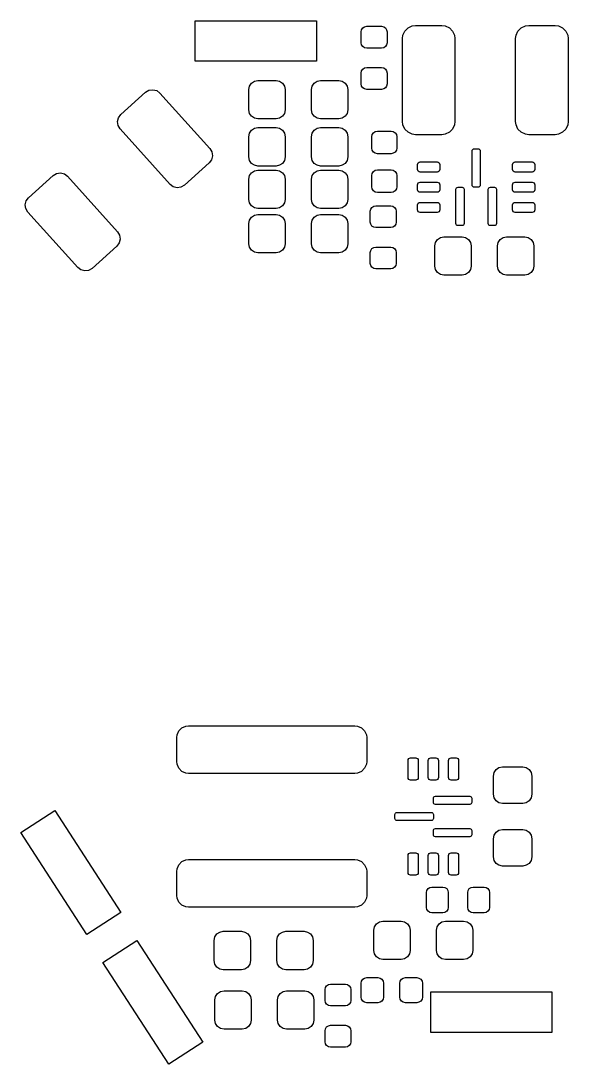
# Model space of a CAD drawing. Extents: x -26 to 30.3, y -6.7 to 48.3.
# Drawn here: x -25.98 to -12.44, y 22.45 to 48.26 of the extents above; entities that cross this region are included whole.
import ezdxf

# ---------------------------------------------------------------- set-up
doc = ezdxf.new("R2010")
doc.units = 0
doc.layers.add('BLACK', color=7, linetype='CONTINUOUS')

msp = doc.modelspace()

# ---------------------------------------------------------------- linework, layer by layer
at = {"layer": 'BLACK', "linetype": 'CONTINUOUS'}
for p, q in [((-21.665668, 47.256639), (-21.665668, 48.256639)), ((-21.665668, 48.256639), (-18.665668, 48.256639)), ((-18.665668, 48.256639), (-18.665668, 47.256639)), ((-17.560668, 47.986502), (-17.550392, 48.038164)), ((-17.550392, 48.038164), (-17.521127, 48.081961)), ((-17.521127, 48.081961), (-17.47733, 48.111226)), ((-17.47733, 48.111226), (-17.425668, 48.121502)), ((-17.425668, 48.121502), (-17.055668, 48.121502)), ((-17.055668, 48.121502), (-17.004006, 48.111226)), ((-17.004006, 48.111226), (-16.960209, 48.081961)), ((-16.960209, 48.081961), (-16.930944, 48.038164)), ((-16.930944, 48.038164), (-16.920668, 47.986502)), ((-16.529594, 47.900618), (-16.481892, 48.002914)), ((-16.481892, 48.002914), (-16.40208, 48.082726)), ((-16.40208, 48.082726), (-16.299784, 48.130428)), ((-16.299784, 48.130428), (-16.215668, 48.141502)), ((-16.215668, 48.141502), (-15.565668, 48.141502)), ((-15.565668, 48.141502), (-15.481552, 48.130428)), ((-15.481552, 48.130428), (-15.379256, 48.082726)), ((-15.379256, 48.082726), (-15.299444, 48.002914)), ((-15.299444, 48.002914), (-15.251742, 47.900618)), ((-13.729594, 47.900618), (-13.681892, 48.002914)), ((-13.681892, 48.002914), (-13.60208, 48.082726)), ((-13.60208, 48.082726), (-13.499784, 48.130428)), ((-13.499784, 48.130428), (-13.415668, 48.141502)), ((-13.415668, 48.141502), (-12.765668, 48.141502)), ((-12.765668, 48.141502), (-12.681552, 48.130428)), ((-12.681552, 48.130428), (-12.579256, 48.082726)), ((-12.579256, 48.082726), (-12.499444, 48.002914)), ((-12.499444, 48.002914), (-12.451742, 47.900618)), ((-17.560668, 47.716502), (-17.560668, 47.986502)), ((-16.920668, 47.986502), (-16.920668, 47.716502)), ((-16.540668, 47.816502), (-16.529594, 47.900618)), ((-16.540668, 45.766502), (-16.540668, 47.816502)), ((-15.251742, 47.900618), (-15.240668, 47.816502)), ((-15.240668, 47.816502), (-15.240668, 45.766502)), ((-13.740668, 47.816502), (-13.729594, 47.900618)), ((-13.740668, 45.766502), (-13.740668, 47.816502)), ((-12.451742, 47.900618), (-12.440668, 47.816502)), ((-12.440668, 47.816502), (-12.440668, 45.766502)), ((-17.550392, 47.66484), (-17.560668, 47.716502)), ((-17.521127, 47.621043), (-17.550392, 47.66484)), ((-17.47733, 47.591778), (-17.521127, 47.621043)), ((-17.425668, 47.581502), (-17.47733, 47.591778)), ((-17.055668, 47.581502), (-17.425668, 47.581502)), ((-17.004006, 47.591778), (-17.055668, 47.581502)), ((-16.960209, 47.621043), (-17.004006, 47.591778)), ((-16.930944, 47.66484), (-16.960209, 47.621043)), ((-16.920668, 47.716502), (-16.930944, 47.66484)), ((-18.665668, 47.256639), (-21.665668, 47.256639)), ((-17.560668, 46.966502), (-17.550392, 47.018164)), ((-17.560668, 46.696502), (-17.560668, 46.966502)), ((-17.550392, 47.018164), (-17.521127, 47.061961)), ((-17.521127, 47.061961), (-17.47733, 47.091226)), ((-17.47733, 47.091226), (-17.425668, 47.101502)), ((-17.425668, 47.101502), (-17.055668, 47.101502)), ((-17.055668, 47.101502), (-17.004006, 47.091226)), ((-17.004006, 47.091226), (-16.960209, 47.061961)), ((-16.960209, 47.061961), (-16.930944, 47.018164)), ((-16.930944, 47.018164), (-16.920668, 46.966502)), ((-16.920668, 46.966502), (-16.920668, 46.696502)), ((-20.323409, 46.64121), (-20.274635, 46.714205)), ((-20.274635, 46.714205), (-20.20164, 46.762979)), ((-20.20164, 46.762979), (-20.115536, 46.780106)), ((-20.115536, 46.780106), (-19.665536, 46.780106)), ((-19.665536, 46.780106), (-19.579432, 46.762979)), ((-19.579432, 46.762979), (-19.506437, 46.714205)), ((-19.506437, 46.714205), (-19.457663, 46.64121)), ((-18.773409, 46.641206), (-18.724635, 46.714201)), ((-18.724635, 46.714201), (-18.65164, 46.762975)), ((-18.65164, 46.762975), (-18.565536, 46.780102)), ((-18.565536, 46.780102), (-18.115536, 46.780102)), ((-18.115536, 46.780102), (-18.029432, 46.762975)), ((-18.029432, 46.762975), (-17.956437, 46.714201)), ((-17.956437, 46.714201), (-17.907663, 46.641206)), ((-23.508444, 45.938681), (-22.895349, 46.490714)), ((-22.895349, 46.490714), (-22.811518, 46.540588)), ((-22.811518, 46.540588), (-22.714983, 46.554585)), ((-22.714983, 46.554585), (-22.620439, 46.530574)), ((-22.620439, 46.530574), (-22.54228, 46.47221)), ((-22.54228, 46.47221), (-21.304389, 45.097392)), ((-20.340536, 46.555106), (-20.323409, 46.64121)), ((-20.340536, 46.055106), (-20.340536, 46.555106)), ((-19.457663, 46.64121), (-19.440536, 46.555106)), ((-19.440536, 46.555106), (-19.440536, 46.055106)), ((-18.790536, 46.555102), (-18.773409, 46.641206)), ((-18.790536, 46.055102), (-18.790536, 46.555102)), ((-17.907663, 46.641206), (-17.890536, 46.555102)), ((-17.890536, 46.555102), (-17.890536, 46.055102)), ((-17.550392, 46.64484), (-17.560668, 46.696502)), ((-17.521127, 46.601043), (-17.550392, 46.64484)), ((-17.47733, 46.571778), (-17.521127, 46.601043)), ((-17.425668, 46.561502), (-17.47733, 46.571778)), ((-17.055668, 46.561502), (-17.425668, 46.561502)), ((-17.004006, 46.571778), (-17.055668, 46.561502)), ((-16.960209, 46.601043), (-17.004006, 46.571778)), ((-16.930944, 46.64484), (-16.960209, 46.601043)), ((-16.920668, 46.696502), (-16.930944, 46.64484)), ((-23.566808, 45.860522), (-23.508444, 45.938681)), ((-20.323409, 45.969002), (-20.340536, 46.055106)), ((-20.274635, 45.896007), (-20.323409, 45.969002)), ((-19.457663, 45.969002), (-19.506437, 45.896007)), ((-19.440536, 46.055106), (-19.457663, 45.969002)), ((-18.773409, 45.968998), (-18.790536, 46.055102)), ((-18.724635, 45.896003), (-18.773409, 45.968998)), ((-17.907663, 45.968998), (-17.956437, 45.896003)), ((-17.890536, 46.055102), (-17.907663, 45.968998)), ((-23.590819, 45.765979), (-23.566808, 45.860522)), ((-23.576822, 45.669443), (-23.590819, 45.765979)), ((-20.20164, 45.847233), (-20.274635, 45.896007)), ((-20.115536, 45.830106), (-20.20164, 45.847233)), ((-19.665536, 45.830106), (-20.115536, 45.830106)), ((-19.579432, 45.847233), (-19.665536, 45.830106)), ((-19.506437, 45.896007), (-19.579432, 45.847233)), ((-18.65164, 45.847229), (-18.724635, 45.896003)), ((-18.565536, 45.830102), (-18.65164, 45.847229)), ((-18.115536, 45.830102), (-18.565536, 45.830102)), ((-18.029432, 45.847229), (-18.115536, 45.830102)), ((-17.956437, 45.896003), (-18.029432, 45.847229)), ((-16.529594, 45.682386), (-16.540668, 45.766502)), ((-16.481892, 45.58009), (-16.529594, 45.682386)), ((-15.251742, 45.682386), (-15.299444, 45.58009)), ((-15.240668, 45.766502), (-15.251742, 45.682386)), ((-13.729594, 45.682386), (-13.740668, 45.766502)), ((-13.681892, 45.58009), (-13.729594, 45.682386)), ((-12.451742, 45.682386), (-12.499444, 45.58009)), ((-12.440668, 45.766502), (-12.451742, 45.682386)), ((-23.526947, 45.585612), (-23.576822, 45.669443)), ((-22.289056, 44.210794), (-23.526947, 45.585612)), ((-20.340668, 45.391504), (-20.323541, 45.477608)), ((-20.323541, 45.477608), (-20.274767, 45.550603)), ((-20.274767, 45.550603), (-20.201772, 45.599377)), ((-20.201772, 45.599377), (-20.115668, 45.616504)), ((-20.115668, 45.616504), (-19.665668, 45.616504)), ((-19.665668, 45.616504), (-19.579564, 45.599377)), ((-19.579564, 45.599377), (-19.506569, 45.550603)), ((-19.506569, 45.550603), (-19.457795, 45.477608)), ((-19.457795, 45.477608), (-19.440668, 45.391504)), ((-18.790668, 45.3915), (-18.773541, 45.477604)), ((-18.773541, 45.477604), (-18.724767, 45.550599)), ((-18.724767, 45.550599), (-18.651772, 45.599373)), ((-18.651772, 45.599373), (-18.565668, 45.6165)), ((-18.565668, 45.6165), (-18.115668, 45.6165)), ((-18.115668, 45.6165), (-18.029564, 45.599373)), ((-18.029564, 45.599373), (-17.956569, 45.550599)), ((-17.956569, 45.550599), (-17.907795, 45.477604)), ((-17.907795, 45.477604), (-17.890668, 45.3915)), ((-17.300668, 45.391502), (-17.290011, 45.445078)), ((-17.290011, 45.445078), (-17.259663, 45.490497)), ((-17.259663, 45.490497), (-17.214244, 45.520845)), ((-17.214244, 45.520845), (-17.160668, 45.531502)), ((-17.160668, 45.531502), (-16.820668, 45.531502)), ((-16.820668, 45.531502), (-16.767092, 45.520845)), ((-16.767092, 45.520845), (-16.721673, 45.490497)), ((-16.721673, 45.490497), (-16.691325, 45.445078)), ((-16.691325, 45.445078), (-16.680668, 45.391502)), ((-16.40208, 45.500278), (-16.481892, 45.58009)), ((-16.299784, 45.452576), (-16.40208, 45.500278)), ((-16.215668, 45.441502), (-16.299784, 45.452576)), ((-15.565668, 45.441502), (-16.215668, 45.441502)), ((-15.481552, 45.452576), (-15.565668, 45.441502)), ((-15.379256, 45.500278), (-15.481552, 45.452576)), ((-15.299444, 45.58009), (-15.379256, 45.500278)), ((-13.60208, 45.500278), (-13.681892, 45.58009)), ((-13.499784, 45.452576), (-13.60208, 45.500278)), ((-13.415668, 45.441502), (-13.499784, 45.452576)), ((-12.765668, 45.441502), (-13.415668, 45.441502)), ((-12.681552, 45.452576), (-12.765668, 45.441502)), ((-12.579256, 45.500278), (-12.681552, 45.452576)), ((-12.499444, 45.58009), (-12.579256, 45.500278)), ((-20.340668, 44.891504), (-20.340668, 45.391504)), ((-19.440668, 45.391504), (-19.440668, 44.891504)), ((-18.790668, 44.8915), (-18.790668, 45.3915)), ((-17.890668, 45.3915), (-17.890668, 44.8915)), ((-17.300668, 45.111502), (-17.300668, 45.391502)), ((-16.680668, 45.391502), (-16.680668, 45.111502)), ((-21.304389, 45.097392), (-21.254514, 45.013561)), ((-21.240517, 44.917025), (-21.264528, 44.822482)), ((-21.254514, 45.013561), (-21.240517, 44.917025)), ((-17.290011, 45.057926), (-17.300668, 45.111502)), ((-17.259663, 45.012507), (-17.290011, 45.057926)), ((-17.214244, 44.982159), (-17.259663, 45.012507)), ((-17.160668, 44.971502), (-17.214244, 44.982159)), ((-16.820668, 44.971502), (-17.160668, 44.971502)), ((-16.767092, 44.982159), (-16.820668, 44.971502)), ((-16.721673, 45.012507), (-16.767092, 44.982159)), ((-16.691325, 45.057926), (-16.721673, 45.012507)), ((-16.680668, 45.111502), (-16.691325, 45.057926)), ((-14.815668, 45.041502), (-14.811862, 45.060636)), ((-14.815668, 44.191502), (-14.815668, 45.041502)), ((-14.811862, 45.060636), (-14.801023, 45.076857)), ((-14.801023, 45.076857), (-14.784802, 45.087696)), ((-14.784802, 45.087696), (-14.765668, 45.091502)), ((-14.765668, 45.091502), (-14.665668, 45.091502)), ((-14.665668, 45.091502), (-14.646534, 45.087696)), ((-14.646534, 45.087696), (-14.630313, 45.076857)), ((-14.630313, 45.076857), (-14.619474, 45.060636)), ((-14.619474, 45.060636), (-14.615668, 45.041502)), ((-14.615668, 45.041502), (-14.615668, 44.191502)), ((-21.322892, 44.744323), (-21.935987, 44.19229)), ((-21.264528, 44.822482), (-21.322892, 44.744323)), ((-20.323541, 44.8054), (-20.340668, 44.891504)), ((-20.274767, 44.732405), (-20.323541, 44.8054)), ((-20.201772, 44.683631), (-20.274767, 44.732405)), ((-20.115668, 44.666504), (-20.201772, 44.683631)), ((-19.665668, 44.666504), (-20.115668, 44.666504)), ((-19.579564, 44.683631), (-19.665668, 44.666504)), ((-19.506569, 44.732405), (-19.579564, 44.683631)), ((-19.457795, 44.8054), (-19.506569, 44.732405)), ((-19.440668, 44.891504), (-19.457795, 44.8054)), ((-18.773541, 44.805396), (-18.790668, 44.8915)), ((-18.724767, 44.732401), (-18.773541, 44.805396)), ((-18.651772, 44.683627), (-18.724767, 44.732401)), ((-18.565668, 44.6665), (-18.651772, 44.683627)), ((-18.115668, 44.6665), (-18.565668, 44.6665)), ((-18.029564, 44.683627), (-18.115668, 44.6665)), ((-17.956569, 44.732401), (-18.029564, 44.683627)), ((-17.907795, 44.805396), (-17.956569, 44.732401)), ((-17.890668, 44.8915), (-17.907795, 44.805396)), ((-16.165668, 44.704002), (-16.16091, 44.72792)), ((-16.165668, 44.579002), (-16.165668, 44.704002)), ((-16.16091, 44.72792), (-16.147362, 44.748196)), ((-16.147362, 44.748196), (-16.127086, 44.761744)), ((-16.127086, 44.761744), (-16.103168, 44.766502)), ((-16.103168, 44.766502), (-15.678168, 44.766502)), ((-15.678168, 44.766502), (-15.65425, 44.761744)), ((-15.65425, 44.761744), (-15.633974, 44.748196)), ((-15.633974, 44.748196), (-15.620426, 44.72792)), ((-15.620426, 44.72792), (-15.615668, 44.704002)), ((-15.615668, 44.704002), (-15.615668, 44.579002)), ((-13.815668, 44.704002), (-13.81091, 44.72792)), ((-13.815668, 44.579002), (-13.815668, 44.704002)), ((-13.81091, 44.72792), (-13.797362, 44.748196)), ((-13.797362, 44.748196), (-13.777086, 44.761744)), ((-13.777086, 44.761744), (-13.753168, 44.766502)), ((-13.753168, 44.766502), (-13.328168, 44.766502)), ((-13.328168, 44.766502), (-13.30425, 44.761744)), ((-13.30425, 44.761744), (-13.283974, 44.748196)), ((-13.283974, 44.748196), (-13.270426, 44.72792)), ((-13.270426, 44.72792), (-13.265668, 44.704002)), ((-13.265668, 44.704002), (-13.265668, 44.579002)), ((-25.793614, 43.881105), (-25.180519, 44.433138)), ((-25.180519, 44.433138), (-25.096688, 44.483012)), ((-25.096688, 44.483012), (-25.000153, 44.497009)), ((-25.000153, 44.497009), (-24.905609, 44.472998)), ((-24.905609, 44.472998), (-24.82745, 44.414634)), ((-24.82745, 44.414634), (-23.589559, 43.039816)), ((-20.340668, 44.341504), (-20.323541, 44.427608)), ((-20.323541, 44.427608), (-20.274767, 44.500603)), ((-20.274767, 44.500603), (-20.201772, 44.549377)), ((-20.201772, 44.549377), (-20.115668, 44.566504)), ((-20.115668, 44.566504), (-19.665668, 44.566504)), ((-19.665668, 44.566504), (-19.579564, 44.549377)), ((-19.579564, 44.549377), (-19.506569, 44.500603)), ((-19.506569, 44.500603), (-19.457795, 44.427608)), ((-19.457795, 44.427608), (-19.440668, 44.341504)), ((-18.790668, 44.3415), (-18.773541, 44.427604)), ((-18.773541, 44.427604), (-18.724767, 44.500599)), ((-18.724767, 44.500599), (-18.651772, 44.549373)), ((-18.651772, 44.549373), (-18.565668, 44.5665)), ((-18.565668, 44.5665), (-18.115668, 44.5665)), ((-18.115668, 44.5665), (-18.029564, 44.549373)), ((-18.029564, 44.549373), (-17.956569, 44.500599)), ((-17.956569, 44.500599), (-17.907795, 44.427604)), ((-17.907795, 44.427604), (-17.890668, 44.3415)), ((-17.300668, 44.431502), (-17.290011, 44.485078)), ((-17.300668, 44.151502), (-17.300668, 44.431502)), ((-17.290011, 44.485078), (-17.259663, 44.530497)), ((-17.259663, 44.530497), (-17.214244, 44.560845)), ((-17.214244, 44.560845), (-17.160668, 44.571502)), ((-17.160668, 44.571502), (-16.820668, 44.571502)), ((-16.820668, 44.571502), (-16.767092, 44.560845)), ((-16.767092, 44.560845), (-16.721673, 44.530497)), ((-16.721673, 44.530497), (-16.691325, 44.485078)), ((-16.691325, 44.485078), (-16.680668, 44.431502)), ((-16.680668, 44.431502), (-16.680668, 44.151502)), ((-16.16091, 44.555084), (-16.165668, 44.579002)), ((-16.147362, 44.534808), (-16.16091, 44.555084)), ((-16.127086, 44.52126), (-16.147362, 44.534808)), ((-16.103168, 44.516502), (-16.127086, 44.52126)), ((-15.678168, 44.516502), (-16.103168, 44.516502)), ((-15.65425, 44.52126), (-15.678168, 44.516502)), ((-15.633974, 44.534808), (-15.65425, 44.52126)), ((-15.620426, 44.555084), (-15.633974, 44.534808)), ((-15.615668, 44.579002), (-15.620426, 44.555084)), ((-13.81091, 44.555084), (-13.815668, 44.579002)), ((-13.797362, 44.534808), (-13.81091, 44.555084)), ((-13.777086, 44.52126), (-13.797362, 44.534808)), ((-13.753168, 44.516502), (-13.777086, 44.52126)), ((-13.328168, 44.516502), (-13.753168, 44.516502)), ((-13.30425, 44.52126), (-13.328168, 44.516502)), ((-13.283974, 44.534808), (-13.30425, 44.52126)), ((-13.270426, 44.555084), (-13.283974, 44.534808)), ((-13.265668, 44.579002), (-13.270426, 44.555084)), ((-22.210897, 44.15243), (-22.289056, 44.210794)), ((-22.116353, 44.128419), (-22.210897, 44.15243)), ((-22.019818, 44.142416), (-22.116353, 44.128419)), ((-21.935987, 44.19229), (-22.019818, 44.142416)), ((-20.340668, 43.841504), (-20.340668, 44.341504)), ((-19.440668, 44.341504), (-19.440668, 43.841504)), ((-18.790668, 43.8415), (-18.790668, 44.3415)), ((-17.890668, 44.3415), (-17.890668, 43.8415)), ((-17.290011, 44.097926), (-17.300668, 44.151502)), ((-16.680668, 44.151502), (-16.691325, 44.097926)), ((-16.165668, 44.204002), (-16.16091, 44.22792)), ((-16.165668, 44.079002), (-16.165668, 44.204002)), ((-16.16091, 44.22792), (-16.147362, 44.248196)), ((-16.147362, 44.248196), (-16.127086, 44.261744)), ((-16.127086, 44.261744), (-16.103168, 44.266502)), ((-16.103168, 44.266502), (-15.678168, 44.266502)), ((-15.678168, 44.266502), (-15.65425, 44.261744)), ((-15.65425, 44.261744), (-15.633974, 44.248196)), ((-15.633974, 44.248196), (-15.620426, 44.22792)), ((-15.620426, 44.22792), (-15.615668, 44.204002)), ((-15.615668, 44.204002), (-15.615668, 44.079002)), ((-15.201023, 44.126857), (-15.184802, 44.137696)), ((-15.184802, 44.137696), (-15.165668, 44.141502)), ((-15.165668, 44.141502), (-15.065668, 44.141502)), ((-15.065668, 44.141502), (-15.046534, 44.137696)), ((-15.046534, 44.137696), (-15.030313, 44.126857)), ((-14.811862, 44.172368), (-14.815668, 44.191502)), ((-14.801023, 44.156147), (-14.811862, 44.172368)), ((-14.784802, 44.145308), (-14.801023, 44.156147)), ((-14.765668, 44.141502), (-14.784802, 44.145308)), ((-14.665668, 44.141502), (-14.765668, 44.141502)), ((-14.646534, 44.145308), (-14.665668, 44.141502)), ((-14.630313, 44.156147), (-14.646534, 44.145308)), ((-14.619474, 44.172368), (-14.630313, 44.156147)), ((-14.615668, 44.191502), (-14.619474, 44.172368)), ((-14.401023, 44.126857), (-14.384802, 44.137696)), ((-14.384802, 44.137696), (-14.365668, 44.141502)), ((-14.365668, 44.141502), (-14.265668, 44.141502)), ((-14.265668, 44.141502), (-14.246534, 44.137696)), ((-14.246534, 44.137696), (-14.230313, 44.126857)), ((-13.815668, 44.204002), (-13.81091, 44.22792)), ((-13.815668, 44.079002), (-13.815668, 44.204002)), ((-13.81091, 44.22792), (-13.797362, 44.248196)), ((-13.797362, 44.248196), (-13.777086, 44.261744)), ((-13.777086, 44.261744), (-13.753168, 44.266502)), ((-13.753168, 44.266502), (-13.328168, 44.266502)), ((-13.328168, 44.266502), (-13.30425, 44.261744)), ((-13.30425, 44.261744), (-13.283974, 44.248196)), ((-13.283974, 44.248196), (-13.270426, 44.22792)), ((-13.270426, 44.22792), (-13.265668, 44.204002)), ((-13.265668, 44.204002), (-13.265668, 44.079002)), ((-25.851978, 43.802946), (-25.793614, 43.881105)), ((-17.259663, 44.052507), (-17.290011, 44.097926)), ((-17.214244, 44.022159), (-17.259663, 44.052507)), ((-17.160668, 44.011502), (-17.214244, 44.022159)), ((-16.820668, 44.011502), (-17.160668, 44.011502)), ((-16.767092, 44.022159), (-16.820668, 44.011502)), ((-16.721673, 44.052507), (-16.767092, 44.022159)), ((-16.691325, 44.097926), (-16.721673, 44.052507)), ((-16.16091, 44.055084), (-16.165668, 44.079002)), ((-16.147362, 44.034808), (-16.16091, 44.055084)), ((-16.127086, 44.02126), (-16.147362, 44.034808)), ((-16.103168, 44.016502), (-16.127086, 44.02126)), ((-15.678168, 44.016502), (-16.103168, 44.016502)), ((-15.65425, 44.02126), (-15.678168, 44.016502)), ((-15.633974, 44.034808), (-15.65425, 44.02126)), ((-15.620426, 44.055084), (-15.633974, 44.034808)), ((-15.615668, 44.079002), (-15.620426, 44.055084)), ((-15.215668, 44.091502), (-15.211862, 44.110636)), ((-15.215668, 43.241502), (-15.215668, 44.091502)), ((-15.211862, 44.110636), (-15.201023, 44.126857)), ((-15.030313, 44.126857), (-15.019474, 44.110636)), ((-15.019474, 44.110636), (-15.015668, 44.091502)), ((-15.015668, 44.091502), (-15.015668, 43.241502)), ((-14.415668, 44.091502), (-14.411862, 44.110636)), ((-14.415668, 43.241502), (-14.415668, 44.091502)), ((-14.411862, 44.110636), (-14.401023, 44.126857)), ((-14.230313, 44.126857), (-14.219474, 44.110636)), ((-14.219474, 44.110636), (-14.215668, 44.091502)), ((-14.215668, 44.091502), (-14.215668, 43.241502)), ((-13.81091, 44.055084), (-13.815668, 44.079002)), ((-13.797362, 44.034808), (-13.81091, 44.055084)), ((-13.777086, 44.02126), (-13.797362, 44.034808)), ((-13.753168, 44.016502), (-13.777086, 44.02126)), ((-13.328168, 44.016502), (-13.753168, 44.016502)), ((-13.30425, 44.02126), (-13.328168, 44.016502)), ((-13.283974, 44.034808), (-13.30425, 44.02126)), ((-13.270426, 44.055084), (-13.283974, 44.034808)), ((-13.265668, 44.079002), (-13.270426, 44.055084)), ((-25.875989, 43.708403), (-25.851978, 43.802946)), ((-25.861992, 43.611867), (-25.875989, 43.708403)), ((-25.812117, 43.528036), (-25.861992, 43.611867)), ((-20.323541, 43.7554), (-20.340668, 43.841504)), ((-20.274767, 43.682405), (-20.323541, 43.7554)), ((-20.201772, 43.633631), (-20.274767, 43.682405)), ((-20.115668, 43.616504), (-20.201772, 43.633631)), ((-19.665668, 43.616504), (-20.115668, 43.616504)), ((-19.579564, 43.633631), (-19.665668, 43.616504)), ((-19.506569, 43.682405), (-19.579564, 43.633631)), ((-19.457795, 43.7554), (-19.506569, 43.682405)), ((-19.440668, 43.841504), (-19.457795, 43.7554)), ((-18.773541, 43.755396), (-18.790668, 43.8415)), ((-18.724767, 43.682401), (-18.773541, 43.755396)), ((-18.651772, 43.633627), (-18.724767, 43.682401)), ((-18.565668, 43.6165), (-18.651772, 43.633627)), ((-18.115668, 43.6165), (-18.565668, 43.6165)), ((-18.029564, 43.633627), (-18.115668, 43.6165)), ((-17.956569, 43.682401), (-18.029564, 43.633627)), ((-17.907795, 43.755396), (-17.956569, 43.682401)), ((-17.890668, 43.8415), (-17.907795, 43.755396)), ((-17.325392, 43.598164), (-17.296127, 43.641961)), ((-17.296127, 43.641961), (-17.25233, 43.671226)), ((-17.25233, 43.671226), (-17.200668, 43.681502)), ((-17.200668, 43.681502), (-16.830668, 43.681502)), ((-16.830668, 43.681502), (-16.779006, 43.671226)), ((-16.779006, 43.671226), (-16.735209, 43.641961)), ((-16.735209, 43.641961), (-16.705944, 43.598164)), ((-16.165668, 43.704002), (-16.16091, 43.72792)), ((-16.165668, 43.579002), (-16.165668, 43.704002)), ((-16.16091, 43.72792), (-16.147362, 43.748196)), ((-16.147362, 43.748196), (-16.127086, 43.761744)), ((-16.127086, 43.761744), (-16.103168, 43.766502)), ((-16.103168, 43.766502), (-15.678168, 43.766502)), ((-15.678168, 43.766502), (-15.65425, 43.761744)), ((-15.65425, 43.761744), (-15.633974, 43.748196)), ((-15.633974, 43.748196), (-15.620426, 43.72792)), ((-15.620426, 43.72792), (-15.615668, 43.704002)), ((-15.615668, 43.704002), (-15.615668, 43.579002)), ((-13.815668, 43.704002), (-13.81091, 43.72792)), ((-13.815668, 43.579002), (-13.815668, 43.704002)), ((-13.81091, 43.72792), (-13.797362, 43.748196)), ((-13.797362, 43.748196), (-13.777086, 43.761744)), ((-13.777086, 43.761744), (-13.753168, 43.766502)), ((-13.753168, 43.766502), (-13.328168, 43.766502)), ((-13.328168, 43.766502), (-13.30425, 43.761744)), ((-13.30425, 43.761744), (-13.283974, 43.748196)), ((-13.283974, 43.748196), (-13.270426, 43.72792)), ((-13.270426, 43.72792), (-13.265668, 43.704002)), ((-13.265668, 43.704002), (-13.265668, 43.579002)), ((-24.574226, 42.153218), (-25.812117, 43.528036)), ((-20.323541, 43.327608), (-20.274767, 43.400603)), ((-20.274767, 43.400603), (-20.201772, 43.449377)), ((-20.201772, 43.449377), (-20.115668, 43.466504)), ((-20.115668, 43.466504), (-19.665668, 43.466504)), ((-19.665668, 43.466504), (-19.579564, 43.449377)), ((-19.579564, 43.449377), (-19.506569, 43.400603)), ((-19.506569, 43.400603), (-19.457795, 43.327608)), ((-18.773541, 43.327604), (-18.724767, 43.400599)), ((-18.724767, 43.400599), (-18.651772, 43.449373)), ((-18.651772, 43.449373), (-18.565668, 43.4665)), ((-18.565668, 43.4665), (-18.115668, 43.4665)), ((-18.115668, 43.4665), (-18.029564, 43.449373)), ((-18.029564, 43.449373), (-17.956569, 43.400599)), ((-17.956569, 43.400599), (-17.907795, 43.327604)), ((-17.335668, 43.546502), (-17.325392, 43.598164)), ((-17.335668, 43.276502), (-17.335668, 43.546502)), ((-16.705944, 43.598164), (-16.695668, 43.546502)), ((-16.695668, 43.546502), (-16.695668, 43.276502)), ((-16.16091, 43.555084), (-16.165668, 43.579002)), ((-16.147362, 43.534808), (-16.16091, 43.555084)), ((-16.127086, 43.52126), (-16.147362, 43.534808)), ((-16.103168, 43.516502), (-16.127086, 43.52126)), ((-15.678168, 43.516502), (-16.103168, 43.516502)), ((-15.65425, 43.52126), (-15.678168, 43.516502)), ((-15.633974, 43.534808), (-15.65425, 43.52126)), ((-15.620426, 43.555084), (-15.633974, 43.534808)), ((-15.615668, 43.579002), (-15.620426, 43.555084)), ((-13.81091, 43.555084), (-13.815668, 43.579002)), ((-13.797362, 43.534808), (-13.81091, 43.555084)), ((-13.777086, 43.52126), (-13.797362, 43.534808)), ((-13.753168, 43.516502), (-13.777086, 43.52126)), ((-13.328168, 43.516502), (-13.753168, 43.516502)), ((-13.30425, 43.52126), (-13.328168, 43.516502)), ((-13.283974, 43.534808), (-13.30425, 43.52126)), ((-13.270426, 43.555084), (-13.283974, 43.534808)), ((-13.265668, 43.579002), (-13.270426, 43.555084)), ((-20.340668, 43.241504), (-20.323541, 43.327608)), ((-20.340668, 42.741504), (-20.340668, 43.241504)), ((-19.457795, 43.327608), (-19.440668, 43.241504)), ((-19.440668, 43.241504), (-19.440668, 42.741504)), ((-18.790668, 43.2415), (-18.773541, 43.327604)), ((-18.790668, 42.7415), (-18.790668, 43.2415)), ((-17.907795, 43.327604), (-17.890668, 43.2415)), ((-17.890668, 43.2415), (-17.890668, 42.7415)), ((-17.325392, 43.22484), (-17.335668, 43.276502)), ((-17.296127, 43.181043), (-17.325392, 43.22484)), ((-17.25233, 43.151778), (-17.296127, 43.181043)), ((-17.200668, 43.141502), (-17.25233, 43.151778)), ((-16.830668, 43.141502), (-17.200668, 43.141502)), ((-16.779006, 43.151778), (-16.830668, 43.141502)), ((-16.735209, 43.181043), (-16.779006, 43.151778)), ((-16.705944, 43.22484), (-16.735209, 43.181043)), ((-16.695668, 43.276502), (-16.705944, 43.22484)), ((-15.211862, 43.222368), (-15.215668, 43.241502)), ((-15.201023, 43.206147), (-15.211862, 43.222368)), ((-15.184802, 43.195308), (-15.201023, 43.206147)), ((-15.165668, 43.191502), (-15.184802, 43.195308)), ((-15.065668, 43.191502), (-15.165668, 43.191502)), ((-15.046534, 43.195308), (-15.065668, 43.191502)), ((-15.030313, 43.206147), (-15.046534, 43.195308)), ((-15.019474, 43.222368), (-15.030313, 43.206147)), ((-15.015668, 43.241502), (-15.019474, 43.222368)), ((-14.411862, 43.222368), (-14.415668, 43.241502)), ((-14.401023, 43.206147), (-14.411862, 43.222368)), ((-14.384802, 43.195308), (-14.401023, 43.206147)), ((-14.365668, 43.191502), (-14.384802, 43.195308)), ((-14.265668, 43.191502), (-14.365668, 43.191502)), ((-14.246534, 43.195308), (-14.265668, 43.191502)), ((-14.230313, 43.206147), (-14.246534, 43.195308)), ((-14.219474, 43.222368), (-14.230313, 43.206147)), ((-14.215668, 43.241502), (-14.219474, 43.222368)), ((-23.589559, 43.039816), (-23.539684, 42.955985)), ((-23.525687, 42.859449), (-23.549698, 42.764906)), ((-23.539684, 42.955985), (-23.525687, 42.859449)), ((-15.723541, 42.777606), (-15.674767, 42.850601)), ((-15.674767, 42.850601), (-15.601772, 42.899375)), ((-15.601772, 42.899375), (-15.515668, 42.916502)), ((-15.515668, 42.916502), (-15.065668, 42.916502)), ((-15.065668, 42.916502), (-14.979564, 42.899375)), ((-14.979564, 42.899375), (-14.906569, 42.850601)), ((-14.906569, 42.850601), (-14.857795, 42.777606)), ((-14.173541, 42.777606), (-14.124767, 42.850601)), ((-14.124767, 42.850601), (-14.051772, 42.899375)), ((-14.051772, 42.899375), (-13.965668, 42.916502)), ((-13.965668, 42.916502), (-13.515668, 42.916502)), ((-13.515668, 42.916502), (-13.429564, 42.899375)), ((-13.429564, 42.899375), (-13.356569, 42.850601)), ((-13.356569, 42.850601), (-13.307795, 42.777606)), ((-23.608062, 42.686747), (-24.221157, 42.134714)), ((-23.549698, 42.764906), (-23.608062, 42.686747)), ((-20.323541, 42.6554), (-20.340668, 42.741504)), ((-20.274767, 42.582405), (-20.323541, 42.6554)), ((-20.201772, 42.533631), (-20.274767, 42.582405)), ((-19.506569, 42.582405), (-19.579564, 42.533631)), ((-19.457795, 42.6554), (-19.506569, 42.582405)), ((-19.440668, 42.741504), (-19.457795, 42.6554)), ((-18.773541, 42.655396), (-18.790668, 42.7415)), ((-18.724767, 42.582401), (-18.773541, 42.655396)), ((-18.651772, 42.533627), (-18.724767, 42.582401)), ((-17.956569, 42.582401), (-18.029564, 42.533627)), ((-17.907795, 42.655396), (-17.956569, 42.582401)), ((-17.890668, 42.7415), (-17.907795, 42.655396)), ((-17.325392, 42.578164), (-17.296127, 42.621961)), ((-17.296127, 42.621961), (-17.25233, 42.651226)), ((-17.25233, 42.651226), (-17.200668, 42.661502)), ((-17.200668, 42.661502), (-16.830668, 42.661502)), ((-16.830668, 42.661502), (-16.779006, 42.651226)), ((-16.779006, 42.651226), (-16.735209, 42.621961)), ((-16.735209, 42.621961), (-16.705944, 42.578164)), ((-15.740668, 42.691502), (-15.723541, 42.777606)), ((-15.740668, 42.191502), (-15.740668, 42.691502)), ((-14.857795, 42.777606), (-14.840668, 42.691502)), ((-14.840668, 42.691502), (-14.840668, 42.191502)), ((-14.190668, 42.691502), (-14.173541, 42.777606)), ((-14.190668, 42.191502), (-14.190668, 42.691502)), ((-13.307795, 42.777606), (-13.290668, 42.691502)), ((-13.290668, 42.691502), (-13.290668, 42.191502)), ((-20.115668, 42.516504), (-20.201772, 42.533631)), ((-19.665668, 42.516504), (-20.115668, 42.516504)), ((-19.579564, 42.533631), (-19.665668, 42.516504)), ((-18.565668, 42.5165), (-18.651772, 42.533627)), ((-18.115668, 42.5165), (-18.565668, 42.5165)), ((-18.029564, 42.533627), (-18.115668, 42.5165)), ((-17.335668, 42.526502), (-17.325392, 42.578164)), ((-17.335668, 42.256502), (-17.335668, 42.526502)), ((-16.705944, 42.578164), (-16.695668, 42.526502)), ((-16.695668, 42.526502), (-16.695668, 42.256502)), ((-24.496067, 42.094854), (-24.574226, 42.153218)), ((-24.401523, 42.070843), (-24.496067, 42.094854)), ((-24.304988, 42.08484), (-24.401523, 42.070843)), ((-24.221157, 42.134714), (-24.304988, 42.08484)), ((-17.325392, 42.20484), (-17.335668, 42.256502)), ((-17.296127, 42.161043), (-17.325392, 42.20484)), ((-17.25233, 42.131778), (-17.296127, 42.161043)), ((-17.200668, 42.121502), (-17.25233, 42.131778)), ((-16.830668, 42.121502), (-17.200668, 42.121502)), ((-16.779006, 42.131778), (-16.830668, 42.121502)), ((-16.735209, 42.161043), (-16.779006, 42.131778)), ((-16.705944, 42.20484), (-16.735209, 42.161043)), ((-16.695668, 42.256502), (-16.705944, 42.20484)), ((-15.723541, 42.105398), (-15.740668, 42.191502)), ((-15.674767, 42.032403), (-15.723541, 42.105398)), ((-14.857795, 42.105398), (-14.906569, 42.032403)), ((-14.840668, 42.191502), (-14.857795, 42.105398)), ((-14.173541, 42.105398), (-14.190668, 42.191502)), ((-14.124767, 42.032403), (-14.173541, 42.105398)), ((-13.307795, 42.105398), (-13.356569, 42.032403)), ((-13.290668, 42.191502), (-13.307795, 42.105398)), ((-15.601772, 41.983629), (-15.674767, 42.032403)), ((-15.515668, 41.966502), (-15.601772, 41.983629)), ((-15.065668, 41.966502), (-15.515668, 41.966502)), ((-14.979564, 41.983629), (-15.065668, 41.966502)), ((-14.906569, 42.032403), (-14.979564, 41.983629)), ((-14.051772, 41.983629), (-14.124767, 42.032403)), ((-13.965668, 41.966502), (-14.051772, 41.983629)), ((-13.515668, 41.966502), (-13.965668, 41.966502)), ((-13.429564, 41.983629), (-13.515668, 41.966502)), ((-13.356569, 42.032403), (-13.429564, 41.983629)), ((-22.074042, 30.693217), (-21.997383, 30.769876)), ((-21.997383, 30.769876), (-21.898208, 30.813666)), ((-21.898208, 30.813666), (-21.830668, 30.821502)), ((-21.830668, 30.821502), (-17.720668, 30.821502)), ((-17.720668, 30.821502), (-17.653128, 30.813666)), ((-17.653128, 30.813666), (-17.553953, 30.769876)), ((-17.553953, 30.769876), (-17.477294, 30.693217)), ((-22.125668, 30.526502), (-22.117832, 30.594042)), ((-22.125668, 29.936502), (-22.125668, 30.526502)), ((-22.117832, 30.594042), (-22.074042, 30.693217)), ((-17.477294, 30.693217), (-17.433504, 30.594042)), ((-17.433504, 30.594042), (-17.425668, 30.526502)), ((-17.425668, 30.526502), (-17.425668, 29.936502)), ((-22.117832, 29.868962), (-22.125668, 29.936502)), ((-17.425668, 29.936502), (-17.433504, 29.868962)), ((-16.400668, 29.964002), (-16.39591, 29.98792)), ((-16.400668, 29.539002), (-16.400668, 29.964002)), ((-16.39591, 29.98792), (-16.382362, 30.008196)), ((-16.382362, 30.008196), (-16.362086, 30.021744)), ((-16.362086, 30.021744), (-16.338168, 30.026502)), ((-16.338168, 30.026502), (-16.213168, 30.026502)), ((-16.213168, 30.026502), (-16.18925, 30.021744)), ((-16.18925, 30.021744), (-16.168974, 30.008196)), ((-16.168974, 30.008196), (-16.155426, 29.98792)), ((-16.155426, 29.98792), (-16.150668, 29.964002)), ((-16.150668, 29.964002), (-16.150668, 29.539002)), ((-15.900668, 29.964002), (-15.89591, 29.98792)), ((-15.900668, 29.539002), (-15.900668, 29.964002)), ((-15.89591, 29.98792), (-15.882362, 30.008196)), ((-15.882362, 30.008196), (-15.862086, 30.021744)), ((-15.862086, 30.021744), (-15.838168, 30.026502)), ((-15.838168, 30.026502), (-15.713168, 30.026502)), ((-15.713168, 30.026502), (-15.68925, 30.021744)), ((-15.68925, 30.021744), (-15.668974, 30.008196)), ((-15.668974, 30.008196), (-15.655426, 29.98792)), ((-15.655426, 29.98792), (-15.650668, 29.964002)), ((-15.650668, 29.964002), (-15.650668, 29.539002)), ((-15.400668, 29.964002), (-15.39591, 29.98792)), ((-15.400668, 29.539002), (-15.400668, 29.964002)), ((-15.39591, 29.98792), (-15.382362, 30.008196)), ((-15.382362, 30.008196), (-15.362086, 30.021744)), ((-15.362086, 30.021744), (-15.338168, 30.026502)), ((-15.338168, 30.026502), (-15.213168, 30.026502)), ((-15.213168, 30.026502), (-15.18925, 30.021744)), ((-15.18925, 30.021744), (-15.168974, 30.008196)), ((-15.168974, 30.008196), (-15.155426, 29.98792)), ((-15.155426, 29.98792), (-15.150668, 29.964002)), ((-15.150668, 29.964002), (-15.150668, 29.539002)), ((-22.074042, 29.769787), (-22.117832, 29.868962)), ((-21.997383, 29.693128), (-22.074042, 29.769787)), ((-21.898208, 29.649338), (-21.997383, 29.693128)), ((-17.553953, 29.693128), (-17.653128, 29.649338)), ((-17.477294, 29.769787), (-17.553953, 29.693128)), ((-17.433504, 29.868962), (-17.477294, 29.769787)), ((-14.273541, 29.662606), (-14.224767, 29.735601)), ((-14.224767, 29.735601), (-14.151772, 29.784375)), ((-14.151772, 29.784375), (-14.065668, 29.801502)), ((-14.065668, 29.801502), (-13.565668, 29.801502)), ((-13.565668, 29.801502), (-13.479564, 29.784375)), ((-13.479564, 29.784375), (-13.406569, 29.735601)), ((-13.406569, 29.735601), (-13.357795, 29.662606)), ((-21.830668, 29.641502), (-21.898208, 29.649338)), ((-17.720668, 29.641502), (-21.830668, 29.641502)), ((-17.653128, 29.649338), (-17.720668, 29.641502)), ((-16.39591, 29.515084), (-16.400668, 29.539002)), ((-16.382362, 29.494808), (-16.39591, 29.515084)), ((-16.362086, 29.48126), (-16.382362, 29.494808)), ((-16.338168, 29.476502), (-16.362086, 29.48126)), ((-16.213168, 29.476502), (-16.338168, 29.476502)), ((-16.18925, 29.48126), (-16.213168, 29.476502)), ((-16.168974, 29.494808), (-16.18925, 29.48126)), ((-16.155426, 29.515084), (-16.168974, 29.494808)), ((-16.150668, 29.539002), (-16.155426, 29.515084)), ((-15.89591, 29.515084), (-15.900668, 29.539002)), ((-15.882362, 29.494808), (-15.89591, 29.515084)), ((-15.862086, 29.48126), (-15.882362, 29.494808)), ((-15.838168, 29.476502), (-15.862086, 29.48126)), ((-15.713168, 29.476502), (-15.838168, 29.476502)), ((-15.68925, 29.48126), (-15.713168, 29.476502)), ((-15.668974, 29.494808), (-15.68925, 29.48126)), ((-15.655426, 29.515084), (-15.668974, 29.494808)), ((-15.650668, 29.539002), (-15.655426, 29.515084)), ((-15.39591, 29.515084), (-15.400668, 29.539002)), ((-15.382362, 29.494808), (-15.39591, 29.515084)), ((-15.362086, 29.48126), (-15.382362, 29.494808)), ((-15.338168, 29.476502), (-15.362086, 29.48126)), ((-15.213168, 29.476502), (-15.338168, 29.476502)), ((-15.18925, 29.48126), (-15.213168, 29.476502)), ((-15.168974, 29.494808), (-15.18925, 29.48126)), ((-15.155426, 29.515084), (-15.168974, 29.494808)), ((-15.150668, 29.539002), (-15.155426, 29.515084)), ((-14.290668, 29.576502), (-14.273541, 29.662606)), ((-14.290668, 29.126502), (-14.290668, 29.576502)), ((-13.357795, 29.662606), (-13.340668, 29.576502)), ((-13.340668, 29.576502), (-13.340668, 29.126502)), ((-15.775668, 29.026502), (-15.771862, 29.045636)), ((-15.775668, 28.926502), (-15.775668, 29.026502)), ((-15.771862, 28.907368), (-15.775668, 28.926502)), ((-15.771862, 29.045636), (-15.761023, 29.061857)), ((-15.761023, 28.891147), (-15.771862, 28.907368)), ((-15.761023, 29.061857), (-15.744802, 29.072696)), ((-15.744802, 29.072696), (-15.725668, 29.076502)), ((-15.725668, 29.076502), (-14.875668, 29.076502)), ((-14.875668, 29.076502), (-14.856534, 29.072696)), ((-14.856534, 29.072696), (-14.840313, 29.061857)), ((-14.840313, 29.061857), (-14.829474, 29.045636)), ((-14.829474, 28.907368), (-14.840313, 28.891147)), ((-14.829474, 29.045636), (-14.825668, 29.026502)), ((-14.825668, 28.926502), (-14.829474, 28.907368)), ((-14.825668, 29.026502), (-14.825668, 28.926502)), ((-14.273541, 29.040398), (-14.290668, 29.126502)), ((-14.224767, 28.967403), (-14.273541, 29.040398)), ((-14.151772, 28.918629), (-14.224767, 28.967403)), ((-14.065668, 28.901502), (-14.151772, 28.918629)), ((-13.479564, 28.918629), (-13.565668, 28.901502)), ((-13.406569, 28.967403), (-13.479564, 28.918629)), ((-13.357795, 29.040398), (-13.406569, 28.967403)), ((-13.340668, 29.126502), (-13.357795, 29.040398)), ((-25.981962, 28.177188), (-25.143291, 28.721827)), ((-25.143291, 28.721827), (-23.509374, 26.205816)), ((-16.725668, 28.626502), (-16.721862, 28.645636)), ((-16.721862, 28.645636), (-16.711023, 28.661857)), ((-16.711023, 28.661857), (-16.694802, 28.672696)), ((-16.694802, 28.672696), (-16.675668, 28.676502)), ((-16.675668, 28.676502), (-15.825668, 28.676502)), ((-15.825668, 28.676502), (-15.806534, 28.672696)), ((-15.806534, 28.672696), (-15.790313, 28.661857)), ((-15.790313, 28.661857), (-15.779474, 28.645636)), ((-15.779474, 28.645636), (-15.775668, 28.626502)), ((-15.744802, 28.880308), (-15.761023, 28.891147)), ((-15.725668, 28.876502), (-15.744802, 28.880308)), ((-14.875668, 28.876502), (-15.725668, 28.876502)), ((-14.856534, 28.880308), (-14.875668, 28.876502)), ((-14.840313, 28.891147), (-14.856534, 28.880308)), ((-13.565668, 28.901502), (-14.065668, 28.901502)), ((-16.725668, 28.526502), (-16.725668, 28.626502)), ((-16.721862, 28.507368), (-16.725668, 28.526502)), ((-16.711023, 28.491147), (-16.721862, 28.507368)), ((-16.694802, 28.480308), (-16.711023, 28.491147)), ((-16.675668, 28.476502), (-16.694802, 28.480308)), ((-15.825668, 28.476502), (-16.675668, 28.476502)), ((-15.806534, 28.480308), (-15.825668, 28.476502)), ((-15.790313, 28.491147), (-15.806534, 28.480308)), ((-15.779474, 28.507368), (-15.790313, 28.491147)), ((-15.775668, 28.526502), (-15.779474, 28.507368)), ((-15.775668, 28.626502), (-15.775668, 28.526502)), ((-24.348045, 25.661177), (-25.981962, 28.177188)), ((-15.775668, 28.226502), (-15.771862, 28.245636)), ((-15.775668, 28.126502), (-15.775668, 28.226502)), ((-15.771862, 28.245636), (-15.761023, 28.261857)), ((-15.761023, 28.261857), (-15.744802, 28.272696)), ((-15.744802, 28.272696), (-15.725668, 28.276502)), ((-15.725668, 28.276502), (-14.875668, 28.276502)), ((-14.875668, 28.276502), (-14.856534, 28.272696)), ((-14.856534, 28.272696), (-14.840313, 28.261857)), ((-14.840313, 28.261857), (-14.829474, 28.245636)), ((-14.829474, 28.245636), (-14.825668, 28.226502)), ((-14.825668, 28.226502), (-14.825668, 28.126502)), ((-14.273541, 28.112606), (-14.224767, 28.185601)), ((-14.224767, 28.185601), (-14.151772, 28.234375)), ((-14.151772, 28.234375), (-14.065668, 28.251502)), ((-14.065668, 28.251502), (-13.565668, 28.251502)), ((-13.565668, 28.251502), (-13.479564, 28.234375)), ((-13.479564, 28.234375), (-13.406569, 28.185601)), ((-13.406569, 28.185601), (-13.357795, 28.112606)), ((-15.771862, 28.107368), (-15.775668, 28.126502)), ((-15.761023, 28.091147), (-15.771862, 28.107368)), ((-15.744802, 28.080308), (-15.761023, 28.091147)), ((-15.725668, 28.076502), (-15.744802, 28.080308)), ((-14.875668, 28.076502), (-15.725668, 28.076502)), ((-14.856534, 28.080308), (-14.875668, 28.076502)), ((-14.840313, 28.091147), (-14.856534, 28.080308)), ((-14.829474, 28.107368), (-14.840313, 28.091147)), ((-14.825668, 28.126502), (-14.829474, 28.107368)), ((-14.290668, 28.026502), (-14.273541, 28.112606)), ((-14.290668, 27.576502), (-14.290668, 28.026502)), ((-13.357795, 28.112606), (-13.340668, 28.026502)), ((-13.340668, 28.026502), (-13.340668, 27.576502)), ((-16.400668, 27.614002), (-16.39591, 27.63792)), ((-16.400668, 27.189002), (-16.400668, 27.614002)), ((-16.39591, 27.63792), (-16.382362, 27.658196)), ((-16.382362, 27.658196), (-16.362086, 27.671744)), ((-16.362086, 27.671744), (-16.338168, 27.676502)), ((-16.338168, 27.676502), (-16.213168, 27.676502)), ((-16.213168, 27.676502), (-16.18925, 27.671744)), ((-16.18925, 27.671744), (-16.168974, 27.658196)), ((-16.168974, 27.658196), (-16.155426, 27.63792)), ((-16.155426, 27.63792), (-16.150668, 27.614002)), ((-16.150668, 27.614002), (-16.150668, 27.189002)), ((-15.900668, 27.614002), (-15.89591, 27.63792)), ((-15.900668, 27.189002), (-15.900668, 27.614002)), ((-15.89591, 27.63792), (-15.882362, 27.658196)), ((-15.882362, 27.658196), (-15.862086, 27.671744)), ((-15.862086, 27.671744), (-15.838168, 27.676502)), ((-15.838168, 27.676502), (-15.713168, 27.676502)), ((-15.713168, 27.676502), (-15.68925, 27.671744)), ((-15.68925, 27.671744), (-15.668974, 27.658196)), ((-15.668974, 27.658196), (-15.655426, 27.63792)), ((-15.655426, 27.63792), (-15.650668, 27.614002)), ((-15.650668, 27.614002), (-15.650668, 27.189002)), ((-15.400668, 27.614002), (-15.39591, 27.63792)), ((-15.400668, 27.189002), (-15.400668, 27.614002)), ((-15.39591, 27.63792), (-15.382362, 27.658196)), ((-15.382362, 27.658196), (-15.362086, 27.671744)), ((-15.362086, 27.671744), (-15.338168, 27.676502)), ((-15.338168, 27.676502), (-15.213168, 27.676502)), ((-15.213168, 27.676502), (-15.18925, 27.671744)), ((-15.18925, 27.671744), (-15.168974, 27.658196)), ((-15.168974, 27.658196), (-15.155426, 27.63792)), ((-15.155426, 27.63792), (-15.150668, 27.614002)), ((-15.150668, 27.614002), (-15.150668, 27.189002)), ((-22.117832, 27.284042), (-22.074042, 27.383217)), ((-22.074042, 27.383217), (-21.997383, 27.459876)), ((-21.997383, 27.459876), (-21.898208, 27.503666)), ((-21.898208, 27.503666), (-21.830668, 27.511502)), ((-21.830668, 27.511502), (-17.720668, 27.511502)), ((-17.720668, 27.511502), (-17.653128, 27.503666)), ((-17.653128, 27.503666), (-17.553953, 27.459876)), ((-17.553953, 27.459876), (-17.477294, 27.383217)), ((-17.477294, 27.383217), (-17.433504, 27.284042)), ((-14.273541, 27.490398), (-14.290668, 27.576502)), ((-14.224767, 27.417403), (-14.273541, 27.490398)), ((-14.151772, 27.368629), (-14.224767, 27.417403)), ((-14.065668, 27.351502), (-14.151772, 27.368629)), ((-13.479564, 27.368629), (-13.565668, 27.351502)), ((-13.406569, 27.417403), (-13.479564, 27.368629)), ((-13.357795, 27.490398), (-13.406569, 27.417403)), ((-13.340668, 27.576502), (-13.357795, 27.490398)), ((-22.125668, 27.216502), (-22.117832, 27.284042)), ((-22.125668, 26.626502), (-22.125668, 27.216502)), ((-17.433504, 27.284042), (-17.425668, 27.216502)), ((-17.425668, 27.216502), (-17.425668, 26.626502)), ((-16.39591, 27.165084), (-16.400668, 27.189002)), ((-16.382362, 27.144808), (-16.39591, 27.165084)), ((-16.362086, 27.13126), (-16.382362, 27.144808)), ((-16.338168, 27.126502), (-16.362086, 27.13126)), ((-16.213168, 27.126502), (-16.338168, 27.126502)), ((-16.18925, 27.13126), (-16.213168, 27.126502)), ((-16.168974, 27.144808), (-16.18925, 27.13126)), ((-16.155426, 27.165084), (-16.168974, 27.144808)), ((-16.150668, 27.189002), (-16.155426, 27.165084)), ((-15.89591, 27.165084), (-15.900668, 27.189002)), ((-15.882362, 27.144808), (-15.89591, 27.165084)), ((-15.862086, 27.13126), (-15.882362, 27.144808)), ((-15.838168, 27.126502), (-15.862086, 27.13126)), ((-15.713168, 27.126502), (-15.838168, 27.126502)), ((-15.68925, 27.13126), (-15.713168, 27.126502)), ((-15.668974, 27.144808), (-15.68925, 27.13126)), ((-15.655426, 27.165084), (-15.668974, 27.144808)), ((-15.650668, 27.189002), (-15.655426, 27.165084)), ((-15.39591, 27.165084), (-15.400668, 27.189002)), ((-15.382362, 27.144808), (-15.39591, 27.165084)), ((-15.362086, 27.13126), (-15.382362, 27.144808)), ((-15.338168, 27.126502), (-15.362086, 27.13126)), ((-15.213168, 27.126502), (-15.338168, 27.126502)), ((-15.18925, 27.13126), (-15.213168, 27.126502)), ((-15.168974, 27.144808), (-15.18925, 27.13126)), ((-15.155426, 27.165084), (-15.168974, 27.144808)), ((-15.150668, 27.189002), (-15.155426, 27.165084)), ((-13.565668, 27.351502), (-14.065668, 27.351502)), ((-22.117832, 26.558962), (-22.125668, 26.626502)), ((-17.425668, 26.626502), (-17.433504, 26.558962)), ((-15.945668, 26.696502), (-15.935392, 26.748164)), ((-15.945668, 26.326502), (-15.945668, 26.696502)), ((-15.935392, 26.748164), (-15.906127, 26.791961)), ((-15.906127, 26.791961), (-15.86233, 26.821226)), ((-15.86233, 26.821226), (-15.810668, 26.831502)), ((-15.810668, 26.831502), (-15.540668, 26.831502)), ((-15.540668, 26.831502), (-15.489006, 26.821226)), ((-15.489006, 26.821226), (-15.445209, 26.791961)), ((-15.445209, 26.791961), (-15.415944, 26.748164)), ((-15.415944, 26.748164), (-15.405668, 26.696502)), ((-15.405668, 26.696502), (-15.405668, 26.326502)), ((-14.925668, 26.696502), (-14.915392, 26.748164)), ((-14.925668, 26.326502), (-14.925668, 26.696502)), ((-14.915392, 26.748164), (-14.886127, 26.791961)), ((-14.886127, 26.791961), (-14.84233, 26.821226)), ((-14.84233, 26.821226), (-14.790668, 26.831502)), ((-14.790668, 26.831502), (-14.520668, 26.831502)), ((-14.520668, 26.831502), (-14.469006, 26.821226)), ((-14.469006, 26.821226), (-14.425209, 26.791961)), ((-14.425209, 26.791961), (-14.395944, 26.748164)), ((-14.395944, 26.748164), (-14.385668, 26.696502)), ((-14.385668, 26.696502), (-14.385668, 26.326502)), ((-22.074042, 26.459787), (-22.117832, 26.558962)), ((-21.997383, 26.383128), (-22.074042, 26.459787)), ((-21.898208, 26.339338), (-21.997383, 26.383128)), ((-21.830668, 26.331502), (-21.898208, 26.339338)), ((-17.720668, 26.331502), (-21.830668, 26.331502)), ((-17.653128, 26.339338), (-17.720668, 26.331502)), ((-17.553953, 26.383128), (-17.653128, 26.339338)), ((-17.477294, 26.459787), (-17.553953, 26.383128)), ((-17.433504, 26.558962), (-17.477294, 26.459787)), ((-15.935392, 26.27484), (-15.945668, 26.326502)), ((-15.405668, 26.326502), (-15.415944, 26.27484)), ((-14.915392, 26.27484), (-14.925668, 26.326502)), ((-14.385668, 26.326502), (-14.395944, 26.27484)), ((-23.509374, 26.205816), (-24.348045, 25.661177)), ((-15.906127, 26.231043), (-15.935392, 26.27484)), ((-15.86233, 26.201778), (-15.906127, 26.231043)), ((-15.810668, 26.191502), (-15.86233, 26.201778)), ((-15.540668, 26.191502), (-15.810668, 26.191502)), ((-15.489006, 26.201778), (-15.540668, 26.191502)), ((-15.445209, 26.231043), (-15.489006, 26.201778)), ((-15.415944, 26.27484), (-15.445209, 26.231043)), ((-14.886127, 26.231043), (-14.915392, 26.27484)), ((-14.84233, 26.201778), (-14.886127, 26.231043)), ((-14.790668, 26.191502), (-14.84233, 26.201778)), ((-14.520668, 26.191502), (-14.790668, 26.191502)), ((-14.469006, 26.201778), (-14.520668, 26.191502)), ((-14.425209, 26.231043), (-14.469006, 26.201778)), ((-14.395944, 26.27484), (-14.425209, 26.231043)), ((-17.250668, 25.761502), (-17.233541, 25.847606)), ((-17.233541, 25.847606), (-17.184767, 25.920601)), ((-17.184767, 25.920601), (-17.111772, 25.969375)), ((-17.111772, 25.969375), (-17.025668, 25.986502)), ((-17.025668, 25.986502), (-16.575668, 25.986502)), ((-16.575668, 25.986502), (-16.489564, 25.969375)), ((-16.489564, 25.969375), (-16.416569, 25.920601)), ((-16.416569, 25.920601), (-16.367795, 25.847606)), ((-16.367795, 25.847606), (-16.350668, 25.761502)), ((-15.700668, 25.761502), (-15.683541, 25.847606)), ((-15.683541, 25.847606), (-15.634767, 25.920601)), ((-15.634767, 25.920601), (-15.561772, 25.969375)), ((-15.561772, 25.969375), (-15.475668, 25.986502)), ((-15.475668, 25.986502), (-15.025668, 25.986502)), ((-15.025668, 25.986502), (-14.939564, 25.969375)), ((-14.939564, 25.969375), (-14.866569, 25.920601)), ((-14.866569, 25.920601), (-14.817795, 25.847606)), ((-14.817795, 25.847606), (-14.800668, 25.761502)), ((-21.200668, 25.511502), (-21.183541, 25.597606)), ((-21.183541, 25.597606), (-21.134767, 25.670601)), ((-21.134767, 25.670601), (-21.061772, 25.719375)), ((-21.061772, 25.719375), (-20.975668, 25.736502)), ((-20.975668, 25.736502), (-20.525668, 25.736502)), ((-20.525668, 25.736502), (-20.439564, 25.719375)), ((-20.439564, 25.719375), (-20.366569, 25.670601)), ((-20.366569, 25.670601), (-20.317795, 25.597606)), ((-20.317795, 25.597606), (-20.300668, 25.511502)), ((-19.650668, 25.511502), (-19.633541, 25.597606)), ((-19.633541, 25.597606), (-19.584767, 25.670601)), ((-19.584767, 25.670601), (-19.511772, 25.719375)), ((-19.511772, 25.719375), (-19.425668, 25.736502)), ((-19.425668, 25.736502), (-18.975668, 25.736502)), ((-18.975668, 25.736502), (-18.889564, 25.719375)), ((-18.889564, 25.719375), (-18.816569, 25.670601)), ((-18.816569, 25.670601), (-18.767795, 25.597606)), ((-18.767795, 25.597606), (-18.750668, 25.511502)), ((-17.250668, 25.261502), (-17.250668, 25.761502)), ((-16.350668, 25.761502), (-16.350668, 25.261502)), ((-15.700668, 25.261502), (-15.700668, 25.761502)), ((-14.800668, 25.761502), (-14.800668, 25.261502)), ((-23.951962, 24.967188), (-23.113291, 25.511827)), ((-23.113291, 25.511827), (-21.479374, 22.995816)), ((-21.200668, 25.011502), (-21.200668, 25.511502)), ((-20.300668, 25.511502), (-20.300668, 25.011502)), ((-19.650668, 25.011502), (-19.650668, 25.511502)), ((-18.750668, 25.511502), (-18.750668, 25.011502)), ((-17.233541, 25.175398), (-17.250668, 25.261502)), ((-17.184767, 25.102403), (-17.233541, 25.175398)), ((-17.111772, 25.053629), (-17.184767, 25.102403)), ((-17.025668, 25.036502), (-17.111772, 25.053629)), ((-16.575668, 25.036502), (-17.025668, 25.036502)), ((-16.489564, 25.053629), (-16.575668, 25.036502)), ((-16.416569, 25.102403), (-16.489564, 25.053629)), ((-16.367795, 25.175398), (-16.416569, 25.102403)), ((-16.350668, 25.261502), (-16.367795, 25.175398)), ((-15.683541, 25.175398), (-15.700668, 25.261502)), ((-15.634767, 25.102403), (-15.683541, 25.175398)), ((-15.561772, 25.053629), (-15.634767, 25.102403)), ((-15.475668, 25.036502), (-15.561772, 25.053629)), ((-15.025668, 25.036502), (-15.475668, 25.036502)), ((-14.939564, 25.053629), (-15.025668, 25.036502)), ((-14.866569, 25.102403), (-14.939564, 25.053629)), ((-14.817795, 25.175398), (-14.866569, 25.102403)), ((-14.800668, 25.261502), (-14.817795, 25.175398)), ((-22.318045, 22.451177), (-23.951962, 24.967188)), ((-21.183541, 24.925398), (-21.200668, 25.011502)), ((-21.134767, 24.852403), (-21.183541, 24.925398)), ((-21.061772, 24.803629), (-21.134767, 24.852403)), ((-20.975668, 24.786502), (-21.061772, 24.803629)), ((-20.525668, 24.786502), (-20.975668, 24.786502)), ((-20.439564, 24.803629), (-20.525668, 24.786502)), ((-20.366569, 24.852403), (-20.439564, 24.803629)), ((-20.317795, 24.925398), (-20.366569, 24.852403)), ((-20.300668, 25.011502), (-20.317795, 24.925398)), ((-19.633541, 24.925398), (-19.650668, 25.011502)), ((-19.584767, 24.852403), (-19.633541, 24.925398)), ((-19.511772, 24.803629), (-19.584767, 24.852403)), ((-19.425668, 24.786502), (-19.511772, 24.803629)), ((-18.975668, 24.786502), (-19.425668, 24.786502)), ((-18.889564, 24.803629), (-18.975668, 24.786502)), ((-18.816569, 24.852403), (-18.889564, 24.803629)), ((-18.767795, 24.925398), (-18.816569, 24.852403)), ((-18.750668, 25.011502), (-18.767795, 24.925398)), ((-17.555011, 24.505078), (-17.524663, 24.550497)), ((-17.524663, 24.550497), (-17.479244, 24.580845)), ((-17.479244, 24.580845), (-17.425668, 24.591502)), ((-17.425668, 24.591502), (-17.145668, 24.591502)), ((-17.145668, 24.591502), (-17.092092, 24.580845)), ((-17.092092, 24.580845), (-17.046673, 24.550497)), ((-17.046673, 24.550497), (-17.016325, 24.505078)), ((-16.595011, 24.505078), (-16.564663, 24.550497)), ((-16.564663, 24.550497), (-16.519244, 24.580845)), ((-16.519244, 24.580845), (-16.465668, 24.591502)), ((-16.465668, 24.591502), (-16.185668, 24.591502)), ((-16.185668, 24.591502), (-16.132092, 24.580845)), ((-16.132092, 24.580845), (-16.086673, 24.550497)), ((-16.086673, 24.550497), (-16.056325, 24.505078)), ((-21.041772, 24.249375), (-20.955668, 24.266502)), ((-20.955668, 24.266502), (-20.505668, 24.266502)), ((-20.505668, 24.266502), (-20.419564, 24.249375)), ((-19.491772, 24.249375), (-19.405668, 24.266502)), ((-19.405668, 24.266502), (-18.955668, 24.266502)), ((-18.955668, 24.266502), (-18.869564, 24.249375)), ((-18.455668, 24.296502), (-18.445392, 24.348164)), ((-18.455668, 24.026502), (-18.455668, 24.296502)), ((-18.445392, 24.348164), (-18.416127, 24.391961)), ((-18.416127, 24.391961), (-18.37233, 24.421226)), ((-18.37233, 24.421226), (-18.320668, 24.431502)), ((-18.320668, 24.431502), (-17.950668, 24.431502)), ((-17.950668, 24.431502), (-17.899006, 24.421226)), ((-17.899006, 24.421226), (-17.855209, 24.391961)), ((-17.855209, 24.391961), (-17.825944, 24.348164)), ((-17.825944, 24.348164), (-17.815668, 24.296502)), ((-17.815668, 24.296502), (-17.815668, 24.026502)), ((-17.565668, 24.451502), (-17.555011, 24.505078)), ((-17.565668, 24.111502), (-17.565668, 24.451502)), ((-17.016325, 24.505078), (-17.005668, 24.451502)), ((-17.005668, 24.451502), (-17.005668, 24.111502)), ((-16.605668, 24.451502), (-16.595011, 24.505078)), ((-16.605668, 24.111502), (-16.605668, 24.451502)), ((-16.056325, 24.505078), (-16.045668, 24.451502)), ((-16.045668, 24.451502), (-16.045668, 24.111502)), ((-21.180668, 24.041502), (-21.163541, 24.127606)), ((-21.180668, 23.541502), (-21.180668, 24.041502)), ((-21.163541, 24.127606), (-21.114767, 24.200601)), ((-21.114767, 24.200601), (-21.041772, 24.249375)), ((-20.419564, 24.249375), (-20.346569, 24.200601)), ((-20.346569, 24.200601), (-20.297795, 24.127606)), ((-20.297795, 24.127606), (-20.280668, 24.041502)), ((-20.280668, 24.041502), (-20.280668, 23.541502)), ((-19.630668, 24.041502), (-19.613541, 24.127606)), ((-19.630668, 23.541502), (-19.630668, 24.041502)), ((-19.613541, 24.127606), (-19.564767, 24.200601)), ((-19.564767, 24.200601), (-19.491772, 24.249375)), ((-18.869564, 24.249375), (-18.796569, 24.200601)), ((-18.796569, 24.200601), (-18.747795, 24.127606)), ((-18.747795, 24.127606), (-18.730668, 24.041502)), ((-18.730668, 24.041502), (-18.730668, 23.541502)), ((-18.445392, 23.97484), (-18.455668, 24.026502)), ((-17.815668, 24.026502), (-17.825944, 23.97484)), ((-17.555011, 24.057926), (-17.565668, 24.111502)), ((-17.524663, 24.012507), (-17.555011, 24.057926)), ((-17.479244, 23.982159), (-17.524663, 24.012507)), ((-17.046673, 24.012507), (-17.092092, 23.982159)), ((-17.016325, 24.057926), (-17.046673, 24.012507)), ((-17.005668, 24.111502), (-17.016325, 24.057926)), ((-16.595011, 24.057926), (-16.605668, 24.111502)), ((-16.564663, 24.012507), (-16.595011, 24.057926)), ((-16.519244, 23.982159), (-16.564663, 24.012507)), ((-16.086673, 24.012507), (-16.132092, 23.982159)), ((-16.056325, 24.057926), (-16.086673, 24.012507)), ((-16.045668, 24.111502), (-16.056325, 24.057926)), ((-15.841747, 23.23708), (-15.841747, 24.23708)), ((-15.841747, 24.23708), (-12.841747, 24.23708)), ((-12.841747, 24.23708), (-12.841747, 23.23708)), ((-18.416127, 23.931043), (-18.445392, 23.97484)), ((-18.37233, 23.901778), (-18.416127, 23.931043)), ((-18.320668, 23.891502), (-18.37233, 23.901778)), ((-17.950668, 23.891502), (-18.320668, 23.891502)), ((-17.899006, 23.901778), (-17.950668, 23.891502)), ((-17.855209, 23.931043), (-17.899006, 23.901778)), ((-17.825944, 23.97484), (-17.855209, 23.931043)), ((-17.425668, 23.971502), (-17.479244, 23.982159)), ((-17.145668, 23.971502), (-17.425668, 23.971502)), ((-17.092092, 23.982159), (-17.145668, 23.971502)), ((-16.465668, 23.971502), (-16.519244, 23.982159)), ((-16.185668, 23.971502), (-16.465668, 23.971502)), ((-16.132092, 23.982159), (-16.185668, 23.971502)), ((-21.163541, 23.455398), (-21.180668, 23.541502)), ((-20.280668, 23.541502), (-20.297795, 23.455398)), ((-19.613541, 23.455398), (-19.630668, 23.541502)), ((-18.730668, 23.541502), (-18.747795, 23.455398)), ((-21.114767, 23.382403), (-21.163541, 23.455398)), ((-21.041772, 23.333629), (-21.114767, 23.382403)), ((-20.955668, 23.316502), (-21.041772, 23.333629)), ((-20.505668, 23.316502), (-20.955668, 23.316502)), ((-20.419564, 23.333629), (-20.505668, 23.316502)), ((-20.346569, 23.382403), (-20.419564, 23.333629)), ((-20.297795, 23.455398), (-20.346569, 23.382403)), ((-19.564767, 23.382403), (-19.613541, 23.455398)), ((-19.491772, 23.333629), (-19.564767, 23.382403)), ((-19.405668, 23.316502), (-19.491772, 23.333629)), ((-18.955668, 23.316502), (-19.405668, 23.316502)), ((-18.869564, 23.333629), (-18.955668, 23.316502)), ((-18.796569, 23.382403), (-18.869564, 23.333629)), ((-18.747795, 23.455398), (-18.796569, 23.382403)), ((-18.455668, 23.276502), (-18.445392, 23.328164)), ((-18.455668, 23.006502), (-18.455668, 23.276502)), ((-18.445392, 23.328164), (-18.416127, 23.371961)), ((-18.416127, 23.371961), (-18.37233, 23.401226)), ((-18.37233, 23.401226), (-18.320668, 23.411502)), ((-18.320668, 23.411502), (-17.950668, 23.411502)), ((-17.950668, 23.411502), (-17.899006, 23.401226)), ((-17.899006, 23.401226), (-17.855209, 23.371961)), ((-17.855209, 23.371961), (-17.825944, 23.328164)), ((-17.825944, 23.328164), (-17.815668, 23.276502)), ((-17.815668, 23.276502), (-17.815668, 23.006502)), ((-12.841747, 23.23708), (-15.841747, 23.23708)), ((-21.479374, 22.995816), (-22.318045, 22.451177)), ((-18.445392, 22.95484), (-18.455668, 23.006502)), ((-17.815668, 23.006502), (-17.825944, 22.95484)), ((-18.416127, 22.911043), (-18.445392, 22.95484)), ((-18.37233, 22.881778), (-18.416127, 22.911043)), ((-18.320668, 22.871502), (-18.37233, 22.881778)), ((-17.950668, 22.871502), (-18.320668, 22.871502)), ((-17.899006, 22.881778), (-17.950668, 22.871502)), ((-17.855209, 22.911043), (-17.899006, 22.881778)), ((-17.825944, 22.95484), (-17.855209, 22.911043))]:
    msp.add_line(p, q, dxfattribs=at)

doc.saveas('drawing.dxf')
